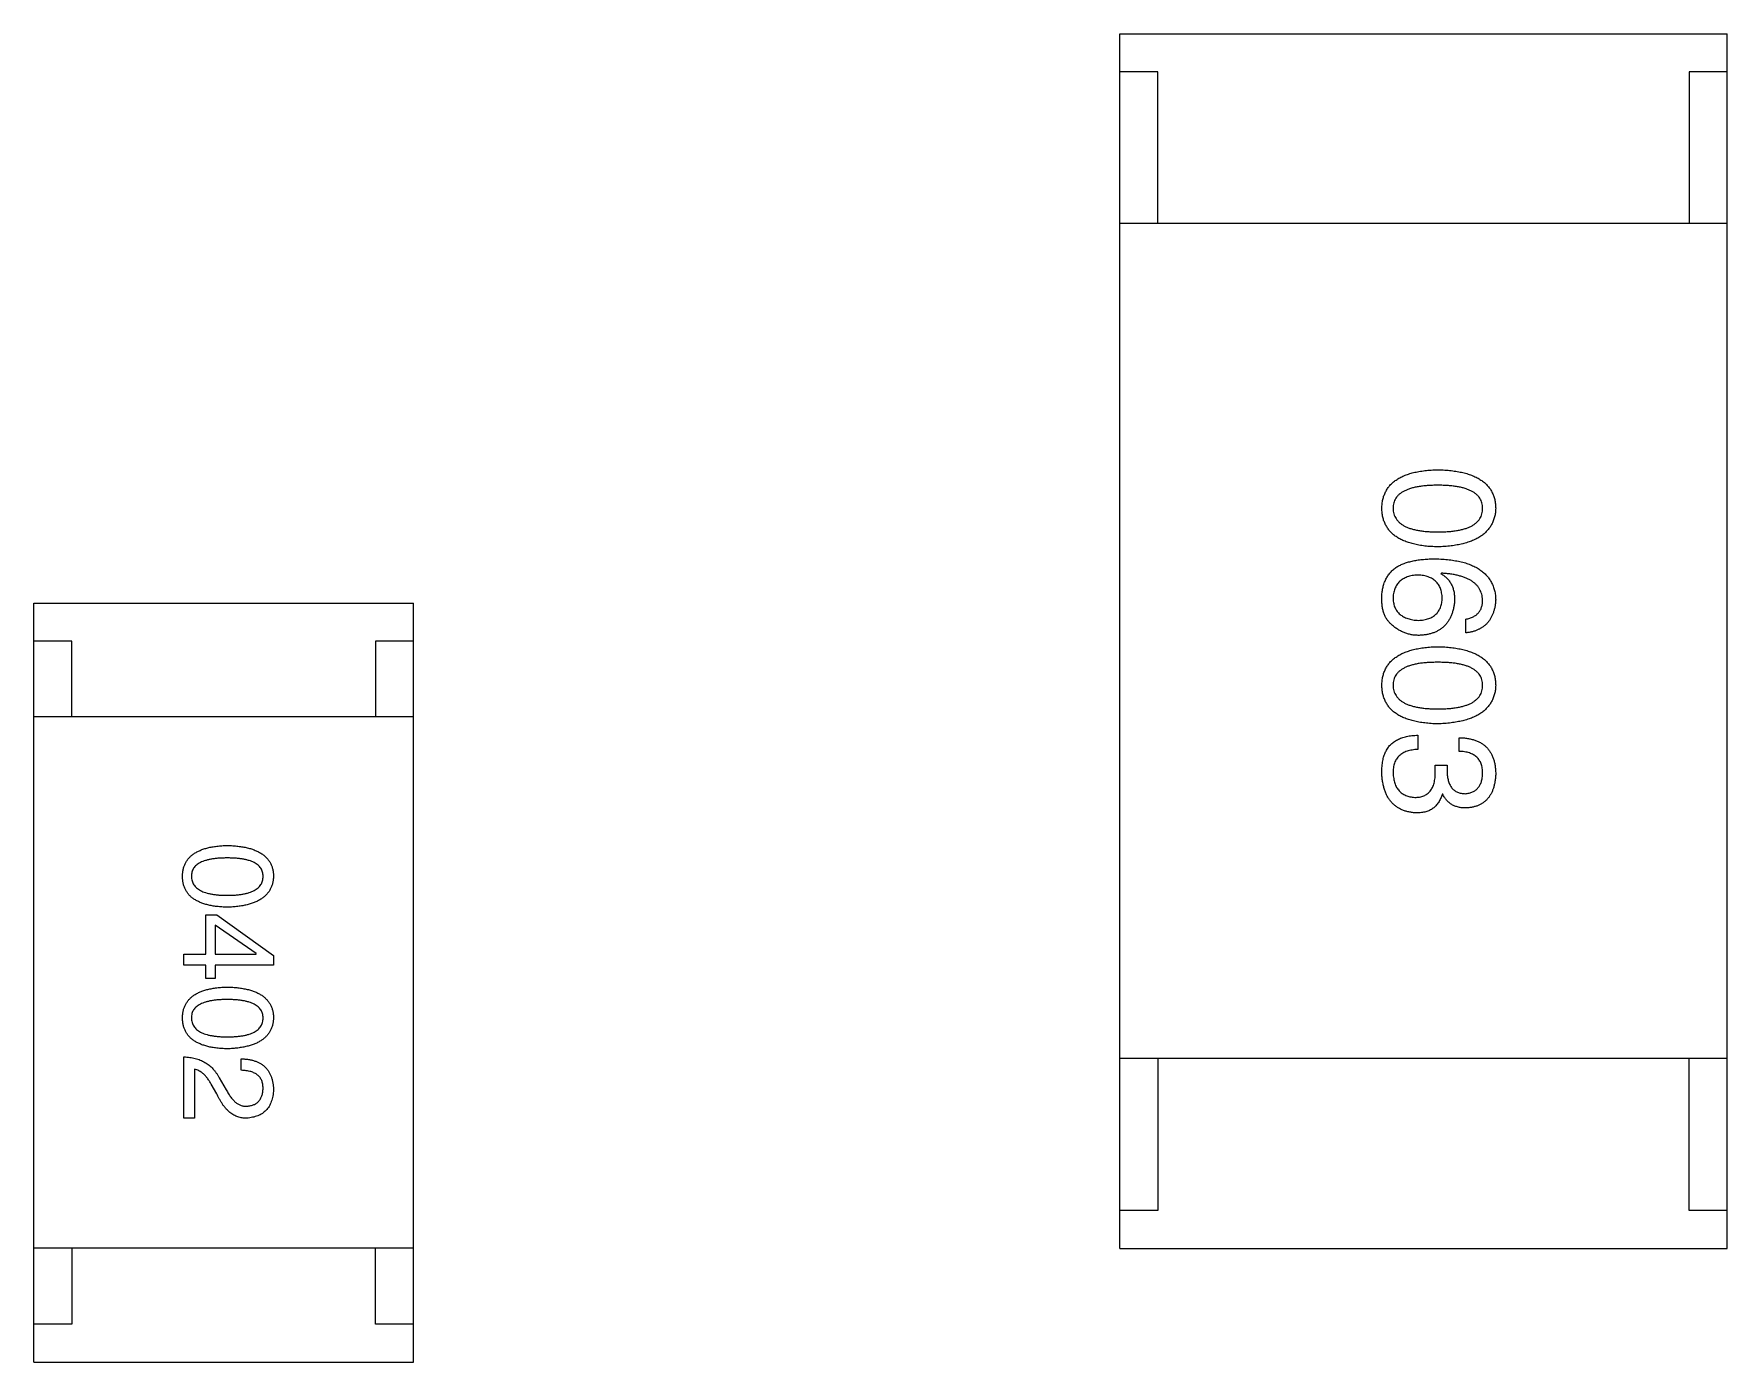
# Model space of a CAD drawing. Header units: millimetres. Extents: x 573 to 698, y 194 to 280.
# Drawn here: x 640.081 to 642.311, y 249.956 to 251.706 of the extents above; entities that cross this region are included whole.
import ezdxf

# ---------------------------------------------------------------- set-up
doc = ezdxf.new("R2010")
doc.units = ezdxf.units.MM
doc.header["$LTSCALE"] = 30.734
doc.layers.get('0').update_dxf_attribs({"linetype": 'CONTINUOUS'})

msp = doc.modelspace()

# ---------------------------------------------------------------- linework, layer by layer
at = {"color": 7, "linetype": 'Continuous'}
for p, q in [((641.5112, 250.1055), (641.5112, 251.7055)), ((641.5112, 251.7055), (642.3112, 251.7055)), ((642.3112, 250.1055), (642.3112, 251.7055)), ((641.5612, 251.6555), (641.5112, 251.6555)), ((641.5612, 251.4555), (641.5612, 251.6555)), ((642.2612, 251.6555), (642.2612, 251.4555)), ((642.3112, 251.6555), (642.2612, 251.6555)), ((642.3112, 251.4555), (641.5112, 251.4555)), ((641.935, 250.9951), (641.9342, 250.9942)), ((640.0809, 249.9556), (640.0809, 250.9556)), ((640.0809, 250.9556), (640.5809, 250.9556)), ((640.5809, 249.9556), (640.5809, 250.9556)), ((641.967, 250.9164), (641.967, 250.9344)), ((640.1309, 250.9056), (640.0809, 250.9056)), ((640.1309, 250.8056), (640.1309, 250.9056)), ((640.5309, 250.9056), (640.5309, 250.8056)), ((640.5809, 250.9056), (640.5309, 250.9056)), ((640.5809, 250.8056), (640.0809, 250.8056)), ((641.9039, 250.7816), (641.9039, 250.7627)), ((641.958, 250.7603), (641.958, 250.7783)), ((641.9268, 250.7332), (641.9268, 250.7422)), ((641.9268, 250.7422), (641.9424, 250.7422)), ((641.9424, 250.7422), (641.9424, 250.7324)), ((641.9367, 250.7037), (641.9358, 250.7037)), ((640.3074, 250.4932), (640.3074, 250.545)), ((640.3074, 250.545), (640.3218, 250.545)), ((640.3198, 250.5312), (640.3198, 250.4932)), ((640.3736, 250.4938), (640.3198, 250.5312)), ((640.3218, 250.545), (640.3965, 250.4912)), ((640.2785, 250.4787), (640.2785, 250.4932)), ((640.2785, 250.4932), (640.3074, 250.4932)), ((640.3198, 250.4932), (640.3736, 250.4932)), ((640.3736, 250.4932), (640.3736, 250.4938)), ((640.3965, 250.4912), (640.3965, 250.4787)), ((640.3074, 250.4787), (640.2785, 250.4787)), ((640.3074, 250.461), (640.3074, 250.4787)), ((640.3198, 250.4787), (640.3198, 250.461)), ((640.3965, 250.4787), (640.3198, 250.4787)), ((640.3198, 250.461), (640.3074, 250.461)), ((640.2785, 250.2771), (640.2785, 250.3578)), ((640.3539, 250.3401), (640.3539, 250.3552)), ((642.3112, 250.3555), (641.5112, 250.3555)), ((641.5612, 250.3555), (641.5612, 250.1555)), ((642.2612, 250.1555), (642.2612, 250.3555)), ((640.2923, 250.3414), (640.2923, 250.2771)), ((640.3251, 250.3302), (640.3342, 250.3145)), ((640.3218, 250.3093), (640.3146, 250.3217)), ((640.2923, 250.2771), (640.2785, 250.2771)), ((641.5612, 250.1555), (641.5112, 250.1555)), ((642.3112, 250.1555), (642.2612, 250.1555)), ((640.5809, 250.1056), (640.0809, 250.1056)), ((640.1309, 250.1056), (640.1309, 250.0056)), ((640.5309, 250.0056), (640.5309, 250.1056)), ((641.5112, 250.1055), (642.3112, 250.1055)), ((640.1309, 250.0056), (640.0809, 250.0056)), ((640.5809, 250.0056), (640.5309, 250.0056)), ((640.0809, 249.9556), (640.5809, 249.9556))]:
    msp.add_line(p, q, dxfattribs=at)
for points, knots in [([(641.8563, 251.0805), (641.8564, 251.0825), (641.8566, 251.0864), (641.8575, 251.092), (641.8591, 251.0972), (641.8611, 251.1021), (641.8638, 251.1067), (641.867, 251.1108), (641.8708, 251.1146), (641.8752, 251.1179), (641.8801, 251.1209), (641.8856, 251.1235), (641.8917, 251.1258), (641.8983, 251.1276), (641.9054, 251.1291), (641.9132, 251.1302), (641.9214, 251.131), (641.9272, 251.1312), (641.9301, 251.1313)], [0, 0, 0, 0, 0.059135, 0.115606, 0.169241, 0.221578, 0.273261, 0.324749, 0.377329, 0.431642, 0.488541, 0.548597, 0.612232, 0.680174, 0.752504, 0.829777, 0.912307, 1, 1, 1, 1]), ([(641.9301, 251.1313), (641.9332, 251.1312), (641.9391, 251.131), (641.9476, 251.1302), (641.9556, 251.1291), (641.963, 251.1276), (641.9698, 251.1258), (641.9761, 251.1235), (641.9818, 251.1209), (641.9868, 251.1179), (641.9914, 251.1146), (641.9953, 251.1108), (641.9986, 251.1067), (642.0014, 251.1021), (642.0035, 251.0972), (642.0051, 251.092), (642.0061, 251.0864), (642.0063, 251.0825), (642.0063, 251.0805)], [0, 0, 0, 0, 0.088823, 0.172287, 0.250296, 0.323438, 0.392244, 0.456221, 0.516635, 0.573871, 0.628, 0.680335, 0.731489, 0.782557, 0.834044, 0.886738, 0.942089, 1, 1, 1, 1]), ([(641.9301, 251.1108), (641.9277, 251.1108), (641.9231, 251.1108), (641.9164, 251.1104), (641.9102, 251.1098), (641.9044, 251.109), (641.8991, 251.1079), (641.8942, 251.1067), (641.8898, 251.1051), (641.8859, 251.1033), (641.8824, 251.1013), (641.8794, 251.0991), (641.8768, 251.0966), (641.8747, 251.0938), (641.8731, 251.0908), (641.8719, 251.0876), (641.8712, 251.0841), (641.8711, 251.0817), (641.8711, 251.0805)], [0, 0, 0, 0, 0.096457, 0.187288, 0.27178, 0.350132, 0.423455, 0.491343, 0.554037, 0.612253, 0.666313, 0.717038, 0.764921, 0.811214, 0.856775, 0.902988, 0.950234, 1, 1, 1, 1]), ([(641.9891, 251.0805), (641.9891, 251.0817), (641.989, 251.0841), (641.9883, 251.0876), (641.9872, 251.0908), (641.9855, 251.0938), (641.9834, 251.0966), (641.9808, 251.0991), (641.9778, 251.1013), (641.9743, 251.1033), (641.9704, 251.1051), (641.966, 251.1067), (641.9611, 251.1079), (641.9558, 251.109), (641.95, 251.1098), (641.9438, 251.1104), (641.9371, 251.1108), (641.9325, 251.1108), (641.9301, 251.1108)], [0, 0, 0, 0, 0.049764, 0.097007, 0.143217, 0.188577, 0.235116, 0.282997, 0.333719, 0.387776, 0.445989, 0.508679, 0.576563, 0.649481, 0.728235, 0.812722, 0.903548, 1, 1, 1, 1]), ([(641.9301, 251.0297), (641.9272, 251.0298), (641.9214, 251.03), (641.9132, 251.0307), (641.9054, 251.0318), (641.8983, 251.0334), (641.8917, 251.0352), (641.8856, 251.0375), (641.8801, 251.0401), (641.8752, 251.043), (641.8708, 251.0464), (641.867, 251.0502), (641.8638, 251.0543), (641.8611, 251.0588), (641.8591, 251.0637), (641.8575, 251.069), (641.8566, 251.0746), (641.8564, 251.0785), (641.8563, 251.0805)], [0, 0, 0, 0, 0.08769, 0.170218, 0.24749, 0.319818, 0.387758, 0.451391, 0.511445, 0.568185, 0.622681, 0.67526, 0.726746, 0.778428, 0.830764, 0.884397, 0.940866, 1, 1, 1, 1]), ([(641.8711, 251.0805), (641.8712, 251.0792), (641.8713, 251.0768), (641.8721, 251.0732), (641.8733, 251.0699), (641.875, 251.0668), (641.8772, 251.064), (641.8798, 251.0614), (641.8828, 251.0591), (641.8863, 251.057), (641.8902, 251.0552), (641.8946, 251.0536), (641.8994, 251.0523), (641.9047, 251.0512), (641.9104, 251.0504), (641.9166, 251.0498), (641.9232, 251.0494), (641.9278, 251.0494), (641.9301, 251.0493)], [0, 0, 0, 0, 0.050879, 0.099377, 0.146973, 0.193618, 0.240619, 0.289461, 0.34047, 0.395283, 0.453059, 0.515633, 0.582666, 0.655287, 0.732971, 0.815933, 0.905166, 1, 1, 1, 1]), ([(641.9301, 251.0493), (641.9325, 251.0494), (641.9371, 251.0494), (641.9438, 251.0498), (641.95, 251.0504), (641.9558, 251.0512), (641.9611, 251.0523), (641.966, 251.0536), (641.9704, 251.0552), (641.9743, 251.057), (641.9778, 251.0591), (641.9808, 251.0614), (641.9834, 251.064), (641.9855, 251.0668), (641.9872, 251.0699), (641.9883, 251.0732), (641.989, 251.0768), (641.9891, 251.0792), (641.9891, 251.0805)], [0, 0, 0, 0, 0.095719, 0.185854, 0.269738, 0.347952, 0.420315, 0.487894, 0.550245, 0.608186, 0.662454, 0.713283, 0.761375, 0.808209, 0.854301, 0.901312, 0.949396, 1, 1, 1, 1]), ([(642.0063, 251.0805), (642.0062, 251.0785), (642.006, 251.0747), (642.0049, 251.0692), (642.0033, 251.064), (642.0011, 251.0591), (641.9983, 251.0547), (641.9949, 251.0506), (641.991, 251.0468), (641.9864, 251.0435), (641.9814, 251.0405), (641.9757, 251.0378), (641.9695, 251.0356), (641.9627, 251.0337), (641.9554, 251.0321), (641.9475, 251.0309), (641.939, 251.0301), (641.9331, 251.0298), (641.9301, 251.0297)], [0, 0, 0, 0, 0.057415, 0.112361, 0.16496, 0.216437, 0.267441, 0.318839, 0.371478, 0.426325, 0.483626, 0.544235, 0.608673, 0.677374, 0.750405, 0.828394, 0.911525, 1, 1, 1, 1]), ([(641.8563, 250.9647), (641.8565, 250.9668), (641.8567, 250.9708), (641.8578, 250.9766), (641.8594, 250.9821), (641.8616, 250.9871), (641.8643, 250.9918), (641.8677, 250.996), (641.8715, 250.9999), (641.8745, 251.0021), (641.876, 251.0033)], [0, 0, 0, 0, 0.137449, 0.267856, 0.393219, 0.514735, 0.63397, 0.753734, 0.874967, 1, 1, 1, 1]), ([(641.876, 251.0033), (641.8776, 251.0041), (641.8808, 251.0059), (641.886, 251.0081), (641.8917, 251.0099), (641.8979, 251.0113), (641.9044, 251.0125), (641.9115, 251.0133), (641.919, 251.0139), (641.9242, 251.0139), (641.9268, 251.0139)], [0, 0, 0, 0, 0.101889, 0.209155, 0.322694, 0.442863, 0.569758, 0.70479, 0.848502, 1, 1, 1, 1]), ([(641.9268, 251.0139), (641.93, 251.0138), (641.9361, 251.0136), (641.9449, 251.0128), (641.9532, 251.0116), (641.9609, 251.01), (641.968, 251.0081), (641.9744, 251.0057), (641.9803, 251.0029), (641.9856, 250.9997), (641.9903, 250.9961), (641.9944, 250.9921), (641.998, 250.9877), (642.0009, 250.9829), (642.0032, 250.9777), (642.0049, 250.9721), (642.006, 250.9661), (642.0062, 250.9619), (642.0063, 250.9598)], [0, 0, 0, 0, 0.087517, 0.169686, 0.246944, 0.319347, 0.387088, 0.450961, 0.511075, 0.567974, 0.622351, 0.675039, 0.726853, 0.778688, 0.83093, 0.884738, 0.941043, 1, 1, 1, 1]), ([(641.9039, 250.9926), (641.9026, 250.9925), (641.9001, 250.9924), (641.8964, 250.9918), (641.893, 250.9911), (641.8899, 250.9901), (641.887, 250.9889), (641.8843, 250.9875), (641.8818, 250.9859), (641.8797, 250.984), (641.8777, 250.982), (641.8761, 250.9797), (641.8746, 250.9772), (641.8734, 250.9744), (641.8724, 250.9715), (641.8717, 250.9683), (641.8712, 250.965), (641.8711, 250.9627), (641.8711, 250.9615)], [0, 0, 0, 0, 0.076467, 0.148148, 0.216496, 0.280559, 0.342274, 0.401168, 0.458322, 0.514073, 0.569257, 0.62465, 0.68124, 0.739113, 0.799947, 0.862804, 0.929597, 1, 1, 1, 1]), ([(641.9358, 250.9623), (641.9358, 250.9634), (641.9357, 250.9657), (641.9352, 250.969), (641.9345, 250.9721), (641.9336, 250.9749), (641.9325, 250.9776), (641.931, 250.98), (641.9294, 250.9822), (641.9275, 250.9842), (641.9254, 250.9861), (641.923, 250.9876), (641.9204, 250.989), (641.9175, 250.9901), (641.9145, 250.9911), (641.9111, 250.9918), (641.9076, 250.9924), (641.9051, 250.9925), (641.9039, 250.9926)], [0, 0, 0, 0, 0.070453, 0.136523, 0.199866, 0.260392, 0.318446, 0.374657, 0.430182, 0.485556, 0.541071, 0.598396, 0.657208, 0.718642, 0.783247, 0.851631, 0.923928, 1, 1, 1, 1]), ([(641.9342, 250.9942), (641.9356, 250.9934), (641.9385, 250.9917), (641.9422, 250.9885), (641.9453, 250.9849), (641.9479, 250.9807), (641.9498, 250.9761), (641.9513, 250.9711), (641.9521, 250.9656), (641.9522, 250.9618), (641.9522, 250.9598)], [0, 0, 0, 0, 0.122276, 0.239997, 0.35611, 0.473903, 0.59404, 0.720428, 0.855383, 1, 1, 1, 1]), ([(641.9891, 250.9598), (641.989, 250.9611), (641.9888, 250.9637), (641.988, 250.9673), (641.9868, 250.9708), (641.9852, 250.974), (641.9832, 250.9771), (641.9808, 250.9798), (641.9779, 250.9824), (641.9748, 250.9847), (641.9712, 250.9868), (641.9672, 250.9887), (641.9628, 250.9903), (641.958, 250.9917), (641.9528, 250.9929), (641.9472, 250.9938), (641.9413, 250.9946), (641.9371, 250.9949), (641.935, 250.9951)], [0, 0, 0, 0, 0.054741, 0.107075, 0.158339, 0.208382, 0.258772, 0.310045, 0.362765, 0.417822, 0.475982, 0.537466, 0.602901, 0.673037, 0.747247, 0.826291, 0.910782, 1, 1, 1, 1]), ([(641.8686, 250.9278), (641.8676, 250.9288), (641.8655, 250.9307), (641.8629, 250.9342), (641.8606, 250.9381), (641.8589, 250.9425), (641.8576, 250.9474), (641.8567, 250.9527), (641.8562, 250.9586), (641.8563, 250.9626), (641.8563, 250.9647)], [0, 0, 0, 0, 0.105033, 0.21147, 0.321511, 0.438526, 0.563605, 0.698055, 0.843218, 1, 1, 1, 1]), ([(641.8711, 250.9615), (641.8712, 250.9604), (641.8714, 250.9582), (641.8719, 250.9551), (641.8727, 250.9522), (641.8737, 250.9495), (641.875, 250.947), (641.8765, 250.9447), (641.8783, 250.9426), (641.8803, 250.9407), (641.8825, 250.939), (641.885, 250.9375), (641.8877, 250.9362), (641.8906, 250.9351), (641.8938, 250.9342), (641.8972, 250.9335), (641.9009, 250.933), (641.9034, 250.9329), (641.9047, 250.9328)], [0, 0, 0, 0, 0.066682, 0.130303, 0.190802, 0.248749, 0.30534, 0.361219, 0.415721, 0.471765, 0.528279, 0.586428, 0.64659, 0.710143, 0.776461, 0.846692, 0.921137, 1, 1, 1, 1]), ([(641.9047, 250.9328), (641.9059, 250.9329), (641.9083, 250.933), (641.9118, 250.9335), (641.915, 250.9343), (641.918, 250.9352), (641.9208, 250.9363), (641.9233, 250.9376), (641.9256, 250.9392), (641.9277, 250.9409), (641.9295, 250.9429), (641.9311, 250.945), (641.9325, 250.9474), (641.9337, 250.95), (641.9346, 250.9528), (641.9352, 250.9558), (641.9357, 250.959), (641.9358, 250.9612), (641.9358, 250.9623)], [0, 0, 0, 0, 0.076288, 0.14871, 0.216387, 0.281386, 0.342528, 0.402111, 0.4591, 0.514852, 0.569974, 0.625644, 0.682226, 0.740156, 0.800362, 0.863471, 0.930116, 1, 1, 1, 1]), ([(641.9522, 250.9598), (641.9521, 250.958), (641.9518, 250.9544), (641.9509, 250.9493), (641.9497, 250.9445), (641.9482, 250.94), (641.9463, 250.9359), (641.9442, 250.9321), (641.9417, 250.9287), (641.939, 250.9256), (641.9359, 250.9228), (641.9325, 250.9204), (641.9287, 250.9183), (641.9247, 250.9165), (641.9203, 250.9152), (641.9157, 250.9141), (641.9107, 250.9134), (641.9073, 250.9132), (641.9055, 250.9131)], [0, 0, 0, 0, 0.074228, 0.144548, 0.211288, 0.274576, 0.335162, 0.393915, 0.450599, 0.506657, 0.562409, 0.618617, 0.676096, 0.735061, 0.79654, 0.860906, 0.928473, 1, 1, 1, 1]), ([(641.967, 250.9344), (641.9687, 250.9348), (641.9721, 250.9355), (641.9766, 250.9374), (641.9805, 250.9397), (641.9837, 250.9427), (641.9862, 250.9462), (641.9879, 250.9503), (641.989, 250.9549), (641.9891, 250.9581), (641.9891, 250.9598)], [0, 0, 0, 0, 0.1439, 0.274233, 0.394478, 0.509388, 0.621911, 0.738504, 0.863414, 1, 1, 1, 1]), ([(642.0063, 250.9598), (642.0062, 250.9582), (642.0059, 250.9551), (642.0053, 250.9506), (642.0043, 250.9464), (642.003, 250.9424), (642.0015, 250.9387), (641.9997, 250.9353), (641.9977, 250.9321), (641.9953, 250.9292), (641.9927, 250.9267), (641.9898, 250.9244), (641.9867, 250.9223), (641.9833, 250.9206), (641.9796, 250.9191), (641.9756, 250.9179), (641.9714, 250.9169), (641.9685, 250.9166), (641.967, 250.9164)], [0, 0, 0, 0, 0.073784, 0.144317, 0.211047, 0.274818, 0.336501, 0.395724, 0.453465, 0.510016, 0.566585, 0.622844, 0.680328, 0.739335, 0.800408, 0.863904, 0.93053, 1, 1, 1, 1]), ([(641.9055, 250.9131), (641.9038, 250.9131), (641.9003, 250.9132), (641.8952, 250.9139), (641.8903, 250.9151), (641.8856, 250.9167), (641.8811, 250.9188), (641.8767, 250.9213), (641.8725, 250.9243), (641.8699, 250.9267), (641.8686, 250.9278)], [0, 0, 0, 0, 0.12904, 0.253809, 0.377066, 0.499122, 0.621469, 0.744665, 0.870607, 1, 1, 1, 1]), ([(641.8563, 250.8473), (641.8564, 250.8493), (641.8566, 250.8532), (641.8575, 250.8588), (641.8591, 250.8641), (641.8611, 250.869), (641.8638, 250.8735), (641.867, 250.8776), (641.8708, 250.8814), (641.8752, 250.8847), (641.8801, 250.8878), (641.8856, 250.8904), (641.8917, 250.8926), (641.8983, 250.8945), (641.9054, 250.896), (641.9132, 250.8971), (641.9214, 250.8979), (641.9272, 250.8981), (641.9301, 250.8982)], [0, 0, 0, 0, 0.059135, 0.115606, 0.169241, 0.221578, 0.273261, 0.324749, 0.377329, 0.431642, 0.488541, 0.548597, 0.612232, 0.680174, 0.752504, 0.829777, 0.912307, 1, 1, 1, 1]), ([(641.9301, 250.8982), (641.9332, 250.8981), (641.9391, 250.8979), (641.9476, 250.8971), (641.9556, 250.896), (641.963, 250.8945), (641.9698, 250.8926), (641.9761, 250.8904), (641.9818, 250.8878), (641.9868, 250.8848), (641.9914, 250.8814), (641.9953, 250.8776), (641.9986, 250.8735), (642.0014, 250.869), (642.0035, 250.8641), (642.0051, 250.8588), (642.0061, 250.8532), (642.0063, 250.8493), (642.0063, 250.8473)], [0, 0, 0, 0, 0.088823, 0.172287, 0.250296, 0.323438, 0.392244, 0.456221, 0.516635, 0.573871, 0.628, 0.680335, 0.731489, 0.782557, 0.834044, 0.886738, 0.942089, 1, 1, 1, 1]), ([(641.9301, 250.8777), (641.9277, 250.8776), (641.9231, 250.8776), (641.9164, 250.8772), (641.9102, 250.8767), (641.9044, 250.8759), (641.8991, 250.8748), (641.8942, 250.8735), (641.8898, 250.872), (641.8859, 250.8702), (641.8824, 250.8682), (641.8794, 250.8659), (641.8768, 250.8634), (641.8747, 250.8607), (641.8731, 250.8577), (641.8719, 250.8544), (641.8712, 250.851), (641.8711, 250.8486), (641.8711, 250.8473)], [0, 0, 0, 0, 0.096457, 0.187288, 0.27178, 0.350132, 0.423455, 0.491343, 0.554037, 0.612253, 0.666313, 0.717038, 0.764921, 0.811214, 0.856775, 0.902988, 0.950234, 1, 1, 1, 1]), ([(641.9891, 250.8473), (641.9891, 250.8486), (641.989, 250.851), (641.9883, 250.8544), (641.9872, 250.8577), (641.9855, 250.8607), (641.9834, 250.8634), (641.9808, 250.8659), (641.9778, 250.8682), (641.9743, 250.8702), (641.9704, 250.872), (641.966, 250.8735), (641.9611, 250.8748), (641.9558, 250.8759), (641.95, 250.8767), (641.9438, 250.8772), (641.9371, 250.8776), (641.9325, 250.8776), (641.9301, 250.8777)], [0, 0, 0, 0, 0.049764, 0.097007, 0.143217, 0.188577, 0.235116, 0.282997, 0.333719, 0.387776, 0.445989, 0.508679, 0.576563, 0.649481, 0.728235, 0.812722, 0.903548, 1, 1, 1, 1]), ([(641.9301, 250.7965), (641.9272, 250.7966), (641.9214, 250.7968), (641.9132, 250.7976), (641.9054, 250.7987), (641.8983, 250.8002), (641.8917, 250.8021), (641.8856, 250.8043), (641.8801, 250.8069), (641.8752, 250.8099), (641.8708, 250.8133), (641.867, 250.817), (641.8638, 250.8212), (641.8611, 250.8257), (641.8591, 250.8306), (641.8575, 250.8358), (641.8566, 250.8415), (641.8564, 250.8454), (641.8563, 250.8473)], [0, 0, 0, 0, 0.08769, 0.170218, 0.24749, 0.319818, 0.387758, 0.451391, 0.511445, 0.568185, 0.622681, 0.67526, 0.726746, 0.778428, 0.830764, 0.884397, 0.940866, 1, 1, 1, 1]), ([(641.8711, 250.8473), (641.8712, 250.8461), (641.8713, 250.8436), (641.8721, 250.84), (641.8733, 250.8367), (641.875, 250.8337), (641.8772, 250.8308), (641.8798, 250.8283), (641.8828, 250.8259), (641.8863, 250.8239), (641.8902, 250.822), (641.8946, 250.8205), (641.8994, 250.8191), (641.9047, 250.8181), (641.9104, 250.8172), (641.9166, 250.8166), (641.9232, 250.8163), (641.9278, 250.8162), (641.9301, 250.8162)], [0, 0, 0, 0, 0.050879, 0.099377, 0.146973, 0.193618, 0.240619, 0.289461, 0.34047, 0.395283, 0.453059, 0.515633, 0.582666, 0.655287, 0.732971, 0.815933, 0.905166, 1, 1, 1, 1]), ([(641.9301, 250.8162), (641.9325, 250.8162), (641.9371, 250.8163), (641.9438, 250.8166), (641.95, 250.8172), (641.9558, 250.8181), (641.9611, 250.8191), (641.966, 250.8205), (641.9704, 250.822), (641.9743, 250.8238), (641.9778, 250.826), (641.9808, 250.8283), (641.9834, 250.8308), (641.9855, 250.8336), (641.9872, 250.8367), (641.9883, 250.8401), (641.989, 250.8436), (641.9891, 250.8461), (641.9891, 250.8473)], [0, 0, 0, 0, 0.095719, 0.185854, 0.269738, 0.347952, 0.420315, 0.487894, 0.550245, 0.608186, 0.662454, 0.713283, 0.761375, 0.808209, 0.854301, 0.901312, 0.949396, 1, 1, 1, 1]), ([(642.0063, 250.8473), (642.0062, 250.8454), (642.006, 250.8415), (642.0049, 250.836), (642.0033, 250.8308), (642.0011, 250.826), (641.9983, 250.8215), (641.9949, 250.8174), (641.991, 250.8137), (641.9864, 250.8103), (641.9814, 250.8073), (641.9757, 250.8047), (641.9695, 250.8024), (641.9627, 250.8005), (641.9554, 250.799), (641.9475, 250.7978), (641.939, 250.7969), (641.9331, 250.7967), (641.9301, 250.7965)], [0, 0, 0, 0, 0.057415, 0.112361, 0.16496, 0.216437, 0.267441, 0.318839, 0.371478, 0.426325, 0.483626, 0.544235, 0.608673, 0.677374, 0.750405, 0.828394, 0.911525, 1, 1, 1, 1]), ([(641.8613, 250.7595), (641.8617, 250.7603), (641.8625, 250.7621), (641.8641, 250.7645), (641.8657, 250.7668), (641.8676, 250.7689), (641.8696, 250.7708), (641.8718, 250.7726), (641.8743, 250.7742), (641.8768, 250.7757), (641.8796, 250.777), (641.8825, 250.7782), (641.8857, 250.7791), (641.889, 250.7799), (641.8924, 250.7806), (641.8961, 250.7811), (641.8999, 250.7814), (641.9025, 250.7815), (641.9039, 250.7816)], [0, 0, 0, 0, 0.056906, 0.113264, 0.168825, 0.223843, 0.279195, 0.335267, 0.392098, 0.450414, 0.51054, 0.572219, 0.636652, 0.703156, 0.773102, 0.845505, 0.921063, 1, 1, 1, 1]), ([(641.958, 250.7783), (641.9599, 250.7782), (641.9636, 250.7781), (641.969, 250.7775), (641.9741, 250.7765), (641.9788, 250.7751), (641.9831, 250.7734), (641.9871, 250.7713), (641.9907, 250.7689), (641.9939, 250.7661), (641.9968, 250.7629), (641.9992, 250.7594), (642.0014, 250.7555), (642.0031, 250.7512), (642.0045, 250.7466), (642.0055, 250.7416), (642.0062, 250.7363), (642.0063, 250.7326), (642.0063, 250.7308)], [0, 0, 0, 0, 0.074804, 0.144899, 0.211458, 0.274554, 0.334363, 0.392059, 0.448123, 0.503024, 0.558154, 0.613471, 0.670844, 0.729926, 0.792003, 0.857405, 0.926768, 1, 1, 1, 1]), ([(641.8563, 250.7324), (641.8564, 250.7338), (641.8564, 250.7365), (641.8566, 250.7405), (641.857, 250.7442), (641.8576, 250.7477), (641.8582, 250.751), (641.8591, 250.754), (641.86, 250.7568), (641.8609, 250.7586), (641.8613, 250.7595)], [0, 0, 0, 0, 0.15115, 0.29371, 0.429149, 0.55661, 0.677302, 0.791017, 0.898045, 1, 1, 1, 1]), ([(641.9039, 250.7627), (641.9026, 250.7627), (641.9, 250.7626), (641.8963, 250.7621), (641.8928, 250.7615), (641.8896, 250.7605), (641.8866, 250.7594), (641.8839, 250.758), (641.8815, 250.7564), (641.8793, 250.7546), (641.8773, 250.7525), (641.8756, 250.7502), (641.8742, 250.7477), (641.8731, 250.7449), (641.8722, 250.7419), (641.8716, 250.7386), (641.8712, 250.7352), (641.8711, 250.7328), (641.8711, 250.7316)], [0, 0, 0, 0, 0.07723, 0.149593, 0.217944, 0.282232, 0.34411, 0.402297, 0.458791, 0.513966, 0.568538, 0.623291, 0.679957, 0.737243, 0.798142, 0.86118, 0.928728, 1, 1, 1, 1]), ([(641.9891, 250.7316), (641.9891, 250.7327), (641.9891, 250.7349), (641.9887, 250.7381), (641.9881, 250.7411), (641.9872, 250.7438), (641.9862, 250.7464), (641.9848, 250.7487), (641.9832, 250.7508), (641.9814, 250.7527), (641.9793, 250.7544), (641.9769, 250.7559), (641.9744, 250.7572), (641.9716, 250.7582), (641.9685, 250.7591), (641.9652, 250.7597), (641.9617, 250.7601), (641.9592, 250.7602), (641.958, 250.7603)], [0, 0, 0, 0, 0.069877, 0.136363, 0.198671, 0.257968, 0.315462, 0.370709, 0.425568, 0.479847, 0.535753, 0.592303, 0.651386, 0.713311, 0.778642, 0.84836, 0.921866, 1, 1, 1, 1]), ([(641.9022, 250.6791), (641.9004, 250.6793), (641.897, 250.6795), (641.8919, 250.6804), (641.8872, 250.6816), (641.8828, 250.6833), (641.8787, 250.6853), (641.875, 250.6877), (641.8716, 250.6905), (641.8686, 250.6936), (641.8658, 250.6972), (641.8635, 250.7011), (641.8614, 250.7054), (641.8597, 250.7101), (641.8584, 250.7151), (641.8573, 250.7205), (641.8566, 250.7263), (641.8564, 250.7303), (641.8563, 250.7324)], [0, 0, 0, 0, 0.068236, 0.132937, 0.194125, 0.253174, 0.310181, 0.365986, 0.421096, 0.476216, 0.532352, 0.590232, 0.649824, 0.71274, 0.778406, 0.848058, 0.921922, 1, 1, 1, 1]), ([(641.8711, 250.7316), (641.8712, 250.7304), (641.8713, 250.728), (641.8719, 250.7245), (641.8726, 250.7213), (641.8734, 250.7183), (641.8745, 250.7155), (641.8758, 250.7129), (641.8773, 250.7105), (641.879, 250.7084), (641.881, 250.7065), (641.883, 250.7048), (641.8854, 250.7034), (641.8879, 250.7022), (641.8906, 250.7012), (641.8935, 250.7004), (641.8965, 250.6999), (641.8987, 250.6997), (641.8998, 250.6996)], [0, 0, 0, 0, 0.076694, 0.149502, 0.218019, 0.283183, 0.345589, 0.405199, 0.462852, 0.519478, 0.575313, 0.630559, 0.687006, 0.744638, 0.804006, 0.866059, 0.931486, 1, 1, 1, 1]), ([(641.8998, 250.6996), (641.9009, 250.6996), (641.903, 250.6997), (641.9061, 250.7001), (641.909, 250.7007), (641.9116, 250.7016), (641.9141, 250.7028), (641.9163, 250.7043), (641.9183, 250.706), (641.9201, 250.708), (641.9217, 250.7103), (641.9231, 250.7127), (641.9243, 250.7155), (641.9252, 250.7186), (641.926, 250.7219), (641.9264, 250.7254), (641.9268, 250.7292), (641.9268, 250.7319), (641.9268, 250.7332)], [0, 0, 0, 0, 0.066518, 0.129194, 0.188613, 0.245254, 0.300032, 0.353805, 0.407079, 0.461108, 0.516272, 0.574141, 0.634837, 0.699275, 0.767504, 0.840272, 0.917505, 1, 1, 1, 1]), ([(641.9424, 250.7324), (641.9425, 250.7313), (641.9425, 250.7292), (641.9429, 250.7261), (641.9435, 250.7232), (641.9441, 250.7205), (641.945, 250.7181), (641.9461, 250.7158), (641.9473, 250.7138), (641.9487, 250.7119), (641.9503, 250.7102), (641.9521, 250.7088), (641.954, 250.7075), (641.9561, 250.7065), (641.9584, 250.7057), (641.9608, 250.7051), (641.9634, 250.7047), (641.9652, 250.7046), (641.9662, 250.7045)], [0, 0, 0, 0, 0.079415, 0.154091, 0.22508, 0.29186, 0.355026, 0.415127, 0.472418, 0.528511, 0.583551, 0.638361, 0.693547, 0.750023, 0.807857, 0.868401, 0.932259, 1, 1, 1, 1]), ([(641.9662, 250.7045), (641.9671, 250.7046), (641.9688, 250.7048), (641.9713, 250.7053), (641.9737, 250.7059), (641.9759, 250.7068), (641.9779, 250.7078), (641.9798, 250.7091), (641.9815, 250.7105), (641.983, 250.7121), (641.9844, 250.7139), (641.9856, 250.7159), (641.9866, 250.718), (641.9875, 250.7204), (641.9881, 250.7229), (641.9886, 250.7256), (641.989, 250.7285), (641.9891, 250.7305), (641.9891, 250.7316)], [0, 0, 0, 0, 0.067655, 0.132224, 0.194132, 0.253145, 0.309858, 0.366002, 0.421361, 0.47702, 0.532632, 0.590536, 0.65067, 0.713258, 0.779588, 0.848803, 0.921949, 1, 1, 1, 1]), ([(642.0063, 250.7308), (642.0063, 250.729), (642.0061, 250.7257), (642.0054, 250.7208), (642.0046, 250.7163), (642.0034, 250.712), (642.002, 250.7081), (642.0002, 250.7045), (641.9983, 250.7011), (641.996, 250.6982), (641.9934, 250.6955), (641.9906, 250.6931), (641.9874, 250.6911), (641.9841, 250.6893), (641.9804, 250.6879), (641.9764, 250.6869), (641.9722, 250.6861), (641.9693, 250.6858), (641.9678, 250.6857)], [0, 0, 0, 0, 0.077845, 0.151584, 0.221397, 0.287366, 0.350104, 0.410398, 0.467998, 0.524388, 0.579979, 0.635152, 0.690917, 0.747936, 0.806661, 0.867861, 0.932479, 1, 1, 1, 1]), ([(641.9358, 250.7037), (641.9355, 250.7027), (641.9349, 250.7008), (641.9338, 250.698), (641.9325, 250.6954), (641.931, 250.693), (641.9294, 250.6908), (641.9277, 250.6887), (641.9258, 250.6869), (641.9238, 250.6852), (641.9216, 250.6838), (641.9193, 250.6825), (641.9168, 250.6815), (641.9141, 250.6806), (641.9114, 250.6799), (641.9085, 250.6795), (641.9054, 250.6792), (641.9033, 250.6791), (641.9022, 250.6791)], [0, 0, 0, 0, 0.069445, 0.136039, 0.200011, 0.261745, 0.322328, 0.381403, 0.438864, 0.496655, 0.554398, 0.612391, 0.672266, 0.733005, 0.79604, 0.861293, 0.928785, 1, 1, 1, 1]), ([(641.9678, 250.6857), (641.966, 250.6857), (641.9624, 250.6858), (641.9573, 250.6867), (641.9527, 250.6881), (641.9485, 250.69), (641.9448, 250.6926), (641.9416, 250.6958), (641.9388, 250.6995), (641.9374, 250.7023), (641.9367, 250.7037)], [0, 0, 0, 0, 0.143686, 0.277942, 0.40333, 0.521785, 0.638573, 0.755208, 0.874773, 1, 1, 1, 1]), ([(640.2765, 250.5956), (640.2766, 250.5972), (640.2768, 250.6003), (640.2775, 250.6048), (640.2787, 250.609), (640.2804, 250.6129), (640.2825, 250.6165), (640.2851, 250.6198), (640.2881, 250.6228), (640.2916, 250.6255), (640.2956, 250.6279), (640.3, 250.63), (640.3048, 250.6318), (640.3101, 250.6333), (640.3158, 250.6345), (640.322, 250.6354), (640.3286, 250.636), (640.3332, 250.6362), (640.3356, 250.6362)], [0, 0, 0, 0, 0.059135, 0.115606, 0.169241, 0.221578, 0.273261, 0.324749, 0.377329, 0.431642, 0.488541, 0.548597, 0.612232, 0.680174, 0.752504, 0.829777, 0.912307, 1, 1, 1, 1]), ([(640.3356, 250.6199), (640.3337, 250.6198), (640.33, 250.6198), (640.3246, 250.6195), (640.3196, 250.6191), (640.315, 250.6184), (640.3108, 250.6175), (640.3069, 250.6165), (640.3033, 250.6153), (640.3002, 250.6139), (640.2974, 250.6123), (640.295, 250.6105), (640.2929, 250.6085), (640.2913, 250.6063), (640.2899, 250.6039), (640.289, 250.6013), (640.2885, 250.5985), (640.2884, 250.5966), (640.2883, 250.5956)], [0, 0, 0, 0, 0.096457, 0.187288, 0.27178, 0.350132, 0.423455, 0.491343, 0.554037, 0.612253, 0.666313, 0.717038, 0.764921, 0.811214, 0.856775, 0.902988, 0.950234, 1, 1, 1, 1]), ([(640.3356, 250.6362), (640.338, 250.6362), (640.3427, 250.636), (640.3496, 250.6354), (640.356, 250.6345), (640.3619, 250.6333), (640.3673, 250.6318), (640.3723, 250.63), (640.3769, 250.6279), (640.3809, 250.6255), (640.3846, 250.6228), (640.3877, 250.6198), (640.3904, 250.6165), (640.3926, 250.6129), (640.3943, 250.609), (640.3956, 250.6048), (640.3963, 250.6003), (640.3965, 250.5972), (640.3965, 250.5956)], [0, 0, 0, 0, 0.088823, 0.172287, 0.250296, 0.323438, 0.392244, 0.456221, 0.516635, 0.573871, 0.628, 0.680335, 0.731489, 0.782557, 0.834044, 0.886738, 0.942089, 1, 1, 1, 1]), ([(640.3828, 250.5956), (640.3827, 250.5966), (640.3827, 250.5985), (640.3821, 250.6013), (640.3812, 250.6039), (640.3799, 250.6063), (640.3782, 250.6085), (640.3761, 250.6105), (640.3737, 250.6123), (640.3709, 250.6139), (640.3678, 250.6153), (640.3643, 250.6165), (640.3604, 250.6175), (640.3561, 250.6184), (640.3515, 250.6191), (640.3465, 250.6195), (640.3412, 250.6198), (640.3375, 250.6198), (640.3356, 250.6199)], [0, 0, 0, 0, 0.049764, 0.097007, 0.143217, 0.188577, 0.235116, 0.282997, 0.333719, 0.387776, 0.445989, 0.508679, 0.576563, 0.649481, 0.728235, 0.812722, 0.903548, 1, 1, 1, 1]), ([(640.3356, 250.5549), (640.3332, 250.555), (640.3286, 250.5552), (640.322, 250.5558), (640.3158, 250.5567), (640.3101, 250.5579), (640.3048, 250.5594), (640.3, 250.5612), (640.2956, 250.5633), (640.2916, 250.5656), (640.2881, 250.5683), (640.2851, 250.5713), (640.2825, 250.5747), (640.2804, 250.5783), (640.2787, 250.5822), (640.2775, 250.5864), (640.2768, 250.5909), (640.2766, 250.594), (640.2765, 250.5956)], [0, 0, 0, 0, 0.08769, 0.170218, 0.24749, 0.319818, 0.387758, 0.451391, 0.511445, 0.568185, 0.622681, 0.67526, 0.726746, 0.778428, 0.830764, 0.884397, 0.940866, 1, 1, 1, 1]), ([(640.2883, 250.5956), (640.2884, 250.5946), (640.2885, 250.5926), (640.2891, 250.5898), (640.2901, 250.5871), (640.2915, 250.5846), (640.2932, 250.5824), (640.2953, 250.5803), (640.2977, 250.5785), (640.3005, 250.5768), (640.3037, 250.5753), (640.3072, 250.5741), (640.311, 250.573), (640.3152, 250.5722), (640.3198, 250.5715), (640.3248, 250.571), (640.33, 250.5707), (640.3337, 250.5707), (640.3356, 250.5707)], [0, 0, 0, 0, 0.050879, 0.099377, 0.146973, 0.193618, 0.240619, 0.289461, 0.34047, 0.395283, 0.453059, 0.515633, 0.582666, 0.655287, 0.732971, 0.815933, 0.905166, 1, 1, 1, 1]), ([(640.3356, 250.5707), (640.3375, 250.5707), (640.3412, 250.5707), (640.3465, 250.571), (640.3515, 250.5715), (640.3561, 250.5722), (640.3604, 250.573), (640.3643, 250.5741), (640.3678, 250.5754), (640.3709, 250.5768), (640.3737, 250.5785), (640.3761, 250.5803), (640.3782, 250.5824), (640.3799, 250.5846), (640.3812, 250.5871), (640.3821, 250.5898), (640.3827, 250.5926), (640.3827, 250.5946), (640.3828, 250.5956)], [0, 0, 0, 0, 0.095719, 0.185854, 0.269738, 0.347952, 0.420315, 0.487894, 0.550245, 0.608186, 0.662454, 0.713283, 0.761375, 0.808209, 0.854301, 0.901312, 0.949396, 1, 1, 1, 1]), ([(640.3965, 250.5956), (640.3964, 250.594), (640.3963, 250.591), (640.3954, 250.5865), (640.3941, 250.5824), (640.3923, 250.5785), (640.3901, 250.5749), (640.3874, 250.5717), (640.3842, 250.5687), (640.3806, 250.566), (640.3766, 250.5636), (640.372, 250.5615), (640.3671, 250.5596), (640.3616, 250.5581), (640.3558, 250.5569), (640.3494, 250.5559), (640.3427, 250.5553), (640.338, 250.555), (640.3356, 250.5549)], [0, 0, 0, 0, 0.057415, 0.112361, 0.16496, 0.216437, 0.267441, 0.318839, 0.371478, 0.426325, 0.483626, 0.544235, 0.608673, 0.677374, 0.750405, 0.828394, 0.911525, 1, 1, 1, 1]), ([(640.2765, 250.4091), (640.2766, 250.4107), (640.2768, 250.4138), (640.2775, 250.4183), (640.2787, 250.4225), (640.2804, 250.4264), (640.2825, 250.43), (640.2851, 250.4333), (640.2881, 250.4363), (640.2916, 250.439), (640.2956, 250.4414), (640.3, 250.4435), (640.3048, 250.4453), (640.3101, 250.4468), (640.3158, 250.448), (640.322, 250.4489), (640.3286, 250.4495), (640.3332, 250.4496), (640.3356, 250.4497)], [0, 0, 0, 0, 0.059135, 0.115606, 0.169241, 0.221578, 0.273261, 0.324749, 0.377329, 0.431642, 0.488541, 0.548597, 0.612232, 0.680174, 0.752504, 0.829777, 0.912307, 1, 1, 1, 1]), ([(640.3356, 250.4497), (640.338, 250.4496), (640.3427, 250.4495), (640.3496, 250.4489), (640.356, 250.448), (640.3619, 250.4468), (640.3673, 250.4453), (640.3723, 250.4435), (640.3769, 250.4414), (640.3809, 250.439), (640.3846, 250.4363), (640.3877, 250.4333), (640.3904, 250.43), (640.3926, 250.4264), (640.3943, 250.4225), (640.3956, 250.4183), (640.3963, 250.4138), (640.3965, 250.4107), (640.3965, 250.4091)], [0, 0, 0, 0, 0.088823, 0.172287, 0.250296, 0.323438, 0.392244, 0.456221, 0.516635, 0.573871, 0.628, 0.680335, 0.731489, 0.782557, 0.834044, 0.886738, 0.942089, 1, 1, 1, 1]), ([(640.3356, 250.4333), (640.3337, 250.4333), (640.33, 250.4333), (640.3246, 250.433), (640.3196, 250.4325), (640.315, 250.4319), (640.3108, 250.431), (640.3069, 250.43), (640.3033, 250.4288), (640.3002, 250.4273), (640.2974, 250.4257), (640.295, 250.424), (640.2929, 250.4219), (640.2913, 250.4197), (640.2899, 250.4174), (640.289, 250.4148), (640.2885, 250.412), (640.2884, 250.4101), (640.2883, 250.4091)], [0, 0, 0, 0, 0.096457, 0.187288, 0.27178, 0.350132, 0.423455, 0.491343, 0.554037, 0.612253, 0.666313, 0.717038, 0.764921, 0.811214, 0.856775, 0.902988, 0.950234, 1, 1, 1, 1]), ([(640.3828, 250.4091), (640.3827, 250.4101), (640.3827, 250.412), (640.3821, 250.4148), (640.3812, 250.4173), (640.3799, 250.4197), (640.3782, 250.4219), (640.3761, 250.424), (640.3737, 250.4257), (640.3709, 250.4273), (640.3678, 250.4288), (640.3643, 250.43), (640.3604, 250.431), (640.3561, 250.4319), (640.3515, 250.4325), (640.3465, 250.433), (640.3412, 250.4333), (640.3375, 250.4333), (640.3356, 250.4333)], [0, 0, 0, 0, 0.049764, 0.097007, 0.143217, 0.188577, 0.235116, 0.282997, 0.333719, 0.387776, 0.445989, 0.508679, 0.576563, 0.649481, 0.728235, 0.812722, 0.903548, 1, 1, 1, 1]), ([(640.3356, 250.3684), (640.3332, 250.3685), (640.3286, 250.3687), (640.322, 250.3693), (640.3158, 250.3701), (640.3101, 250.3714), (640.3048, 250.3729), (640.3, 250.3747), (640.2956, 250.3767), (640.2916, 250.3791), (640.2881, 250.3818), (640.2851, 250.3848), (640.2825, 250.3881), (640.2804, 250.3918), (640.2787, 250.3957), (640.2775, 250.3999), (640.2768, 250.4044), (640.2766, 250.4075), (640.2765, 250.4091)], [0, 0, 0, 0, 0.08769, 0.170218, 0.24749, 0.319818, 0.387758, 0.451391, 0.511445, 0.568185, 0.622681, 0.67526, 0.726746, 0.778428, 0.830764, 0.884397, 0.940866, 1, 1, 1, 1]), ([(640.2883, 250.4091), (640.2884, 250.4081), (640.2885, 250.4061), (640.2891, 250.4032), (640.2901, 250.4006), (640.2915, 250.3981), (640.2932, 250.3959), (640.2953, 250.3938), (640.2977, 250.392), (640.3005, 250.3903), (640.3037, 250.3888), (640.3072, 250.3876), (640.311, 250.3865), (640.3152, 250.3857), (640.3198, 250.385), (640.3248, 250.3845), (640.33, 250.3842), (640.3337, 250.3842), (640.3356, 250.3842)], [0, 0, 0, 0, 0.050879, 0.099377, 0.146973, 0.193618, 0.240619, 0.289461, 0.34047, 0.395283, 0.453059, 0.515633, 0.582666, 0.655287, 0.732971, 0.815933, 0.905166, 1, 1, 1, 1]), ([(640.3356, 250.3842), (640.3375, 250.3842), (640.3412, 250.3842), (640.3465, 250.3845), (640.3515, 250.385), (640.3561, 250.3856), (640.3604, 250.3865), (640.3643, 250.3876), (640.3678, 250.3888), (640.3709, 250.3903), (640.3737, 250.392), (640.3761, 250.3938), (640.3782, 250.3959), (640.3799, 250.3981), (640.3812, 250.4006), (640.3821, 250.4032), (640.3827, 250.4061), (640.3827, 250.4081), (640.3828, 250.4091)], [0, 0, 0, 0, 0.095719, 0.185854, 0.269738, 0.347952, 0.420315, 0.487894, 0.550245, 0.608186, 0.662454, 0.713283, 0.761375, 0.808209, 0.854301, 0.901312, 0.949396, 1, 1, 1, 1]), ([(640.3965, 250.4091), (640.3964, 250.4075), (640.3963, 250.4044), (640.3954, 250.4), (640.3941, 250.3959), (640.3923, 250.392), (640.3901, 250.3884), (640.3874, 250.3851), (640.3842, 250.3822), (640.3806, 250.3795), (640.3766, 250.377), (640.372, 250.3749), (640.3671, 250.3731), (640.3616, 250.3716), (640.3558, 250.3704), (640.3494, 250.3694), (640.3427, 250.3687), (640.338, 250.3685), (640.3356, 250.3684)], [0, 0, 0, 0, 0.057415, 0.112361, 0.16496, 0.216437, 0.267441, 0.318839, 0.371478, 0.426325, 0.483626, 0.544235, 0.608673, 0.677374, 0.750405, 0.828394, 0.911525, 1, 1, 1, 1]), ([(640.2785, 250.3578), (640.2798, 250.3577), (640.2824, 250.3576), (640.2862, 250.3572), (640.2899, 250.3567), (640.2934, 250.3559), (640.2969, 250.3549), (640.3001, 250.3536), (640.3032, 250.3522), (640.3062, 250.3506), (640.3091, 250.3488), (640.3118, 250.3467), (640.3144, 250.3445), (640.3168, 250.342), (640.3191, 250.3394), (640.3212, 250.3365), (640.3233, 250.3335), (640.3245, 250.3313), (640.3251, 250.3302)], [0, 0, 0, 0, 0.069512, 0.136307, 0.201431, 0.265186, 0.327322, 0.388242, 0.448098, 0.507757, 0.566952, 0.626243, 0.686026, 0.745963, 0.807549, 0.869906, 0.934172, 1, 1, 1, 1]), ([(640.3539, 250.3552), (640.3556, 250.3551), (640.3588, 250.355), (640.3635, 250.3545), (640.368, 250.3536), (640.372, 250.3524), (640.3758, 250.351), (640.3793, 250.3492), (640.3824, 250.3471), (640.3853, 250.3447), (640.3878, 250.342), (640.39, 250.339), (640.3919, 250.3356), (640.3935, 250.332), (640.3947, 250.3281), (640.3957, 250.3238), (640.3963, 250.3193), (640.3965, 250.3161), (640.3965, 250.3145)], [0, 0, 0, 0, 0.074935, 0.145873, 0.212498, 0.27598, 0.33603, 0.394042, 0.450372, 0.505546, 0.560812, 0.616481, 0.673265, 0.732328, 0.7938, 0.858943, 0.92718, 1, 1, 1, 1]), ([(640.3146, 250.3217), (640.3138, 250.3231), (640.3122, 250.3258), (640.3096, 250.3295), (640.307, 250.3328), (640.3042, 250.3355), (640.3014, 250.3377), (640.2984, 250.3395), (640.2954, 250.3408), (640.2933, 250.3412), (640.2923, 250.3414)], [0, 0, 0, 0, 0.158292, 0.304606, 0.440272, 0.565336, 0.681745, 0.791834, 0.896966, 1, 1, 1, 1]), ([(640.3828, 250.3165), (640.3827, 250.3174), (640.3827, 250.3192), (640.3824, 250.3218), (640.3818, 250.3243), (640.381, 250.3265), (640.38, 250.3286), (640.3788, 250.3306), (640.3773, 250.3323), (640.3756, 250.3339), (640.3736, 250.3353), (640.3715, 250.3365), (640.3691, 250.3375), (640.3665, 250.3384), (640.3637, 250.3391), (640.3606, 250.3396), (640.3573, 250.3399), (640.3551, 250.34), (640.3539, 250.3401)], [0, 0, 0, 0, 0.065945, 0.127767, 0.186553, 0.242898, 0.297728, 0.351599, 0.404854, 0.459191, 0.515338, 0.573322, 0.634405, 0.698538, 0.767039, 0.84022, 0.917406, 1, 1, 1, 1]), ([(640.3611, 250.2771), (640.3601, 250.2771), (640.3582, 250.277), (640.3552, 250.2773), (640.3524, 250.2778), (640.3496, 250.2786), (640.3468, 250.2797), (640.3442, 250.281), (640.3416, 250.2826), (640.3391, 250.2845), (640.3367, 250.2866), (640.3343, 250.2891), (640.332, 250.2918), (640.3298, 250.2947), (640.3277, 250.298), (640.3256, 250.3015), (640.3236, 250.3052), (640.3224, 250.3079), (640.3218, 250.3093)], [0, 0, 0, 0, 0.055083, 0.109453, 0.162685, 0.21614, 0.26961, 0.324284, 0.380202, 0.437433, 0.497084, 0.559152, 0.624288, 0.692446, 0.763862, 0.838743, 0.917269, 1, 1, 1, 1]), ([(640.3342, 250.3145), (640.3347, 250.3136), (640.3357, 250.3118), (640.3372, 250.3092), (640.3388, 250.3068), (640.3403, 250.3046), (640.342, 250.3026), (640.3436, 250.3007), (640.3453, 250.2991), (640.347, 250.2976), (640.3487, 250.2963), (640.3505, 250.2953), (640.3523, 250.2944), (640.3541, 250.2937), (640.356, 250.2932), (640.3579, 250.2929), (640.3599, 250.2927), (640.3611, 250.2928), (640.3618, 250.2929)], [0, 0, 0, 0, 0.084365, 0.165386, 0.24176, 0.314729, 0.38433, 0.449952, 0.513164, 0.5734, 0.630824, 0.68644, 0.740136, 0.792605, 0.844515, 0.896112, 0.947763, 1, 1, 1, 1]), ([(640.3965, 250.3145), (640.3964, 250.3131), (640.3962, 250.3103), (640.3956, 250.3062), (640.3947, 250.3025), (640.3937, 250.2989), (640.3923, 250.2956), (640.3907, 250.2926), (640.3888, 250.2899), (640.3868, 250.2874), (640.3844, 250.2852), (640.3818, 250.2832), (640.379, 250.2816), (640.3759, 250.2801), (640.3725, 250.279), (640.369, 250.2781), (640.3651, 250.2774), (640.3625, 250.2772), (640.3611, 250.2771)], [0, 0, 0, 0, 0.074847, 0.14558, 0.212628, 0.276599, 0.337792, 0.396608, 0.453638, 0.509854, 0.565589, 0.621545, 0.678777, 0.737222, 0.798388, 0.862259, 0.929312, 1, 1, 1, 1]), ([(640.3618, 250.2929), (640.3626, 250.2929), (640.3642, 250.2931), (640.3665, 250.2935), (640.3687, 250.2941), (640.3707, 250.2948), (640.3726, 250.2957), (640.3743, 250.2968), (640.3758, 250.298), (640.3772, 250.2994), (640.3785, 250.301), (640.3796, 250.3027), (640.3805, 250.3046), (640.3813, 250.3067), (640.3819, 250.3089), (640.3824, 250.3113), (640.3826, 250.3138), (640.3827, 250.3156), (640.3828, 250.3165)], [0, 0, 0, 0, 0.069456, 0.136175, 0.198596, 0.258993, 0.316838, 0.37342, 0.428889, 0.48454, 0.540119, 0.597644, 0.65702, 0.718534, 0.783117, 0.851564, 0.923888, 1, 1, 1, 1])]:
    msp.add_open_spline(points, degree=3, knots=knots, dxfattribs=at)

doc.saveas('drawing.dxf')
